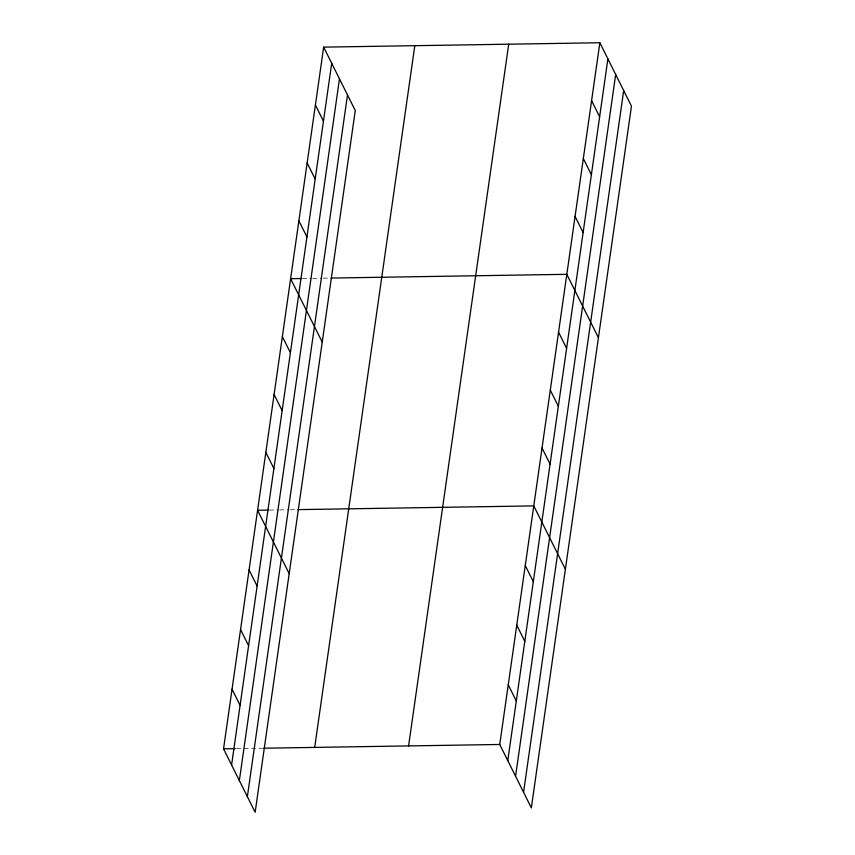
<?xml version="1.0" encoding="UTF-8"?>
<svg xmlns="http://www.w3.org/2000/svg" width="855" height="855" viewBox="0 0 855 855"><rect width="100%" height="100%" fill="white"/><g stroke="black" fill="none" stroke-linecap="round" stroke-linejoin="round"><path stroke-width="0.64" stroke-dasharray="4.28 3.21" d="M302.339 278.506L311.444 278.367M312.748 278.345L321.865 278.196M323.169 278.185L329.677 278.078M269.293 510.082L278.409 509.933M279.713 509.911L288.83 509.772M290.134 509.751L296.642 509.644M236.557 748.649L262.603 748.232"/><path stroke-width="1.28" d="M323.66 47.132L355.263 110.53L255.143 812.25L223.54 748.852L323.66 47.132L599.857 42.75L631.46 106.148L531.34 807.868L499.737 744.47L599.857 42.75M231.587 765.001L331.708 63.281M239.357 780.594L339.478 78.874M247.373 796.657L347.493 94.937M314.683 747.409L414.803 45.678M408.583 745.923L508.714 44.193M507.785 760.629L607.905 58.899M515.565 776.222L615.686 74.492M523.57 792.286L623.69 90.555M301.035 278.527L290.615 278.698L322.228 342.096M330.981 278.057L566.812 274.316L598.425 337.714M267.989 510.104L257.579 510.264L289.182 573.662M297.946 509.623L533.777 505.893L565.39 569.291M223.54 748.852L235.253 748.67M263.896 748.211L499.737 744.47M591.596 100.644L599.644 116.793M583.334 158.538L591.393 174.687M575.073 216.422L583.131 232.581M558.55 332.21L566.609 348.359M550.299 390.104L558.347 406.253M542.038 447.999L550.086 464.147M315.399 105.015L323.447 121.175M525.269 565.54L533.317 581.689M307.137 162.91L315.185 179.058M516.751 625.176L524.81 641.336M298.876 220.804L306.934 236.953M508.244 684.823L516.292 700.982M282.353 336.592L290.411 352.741M274.092 394.476L282.15 410.635M265.841 452.37L273.889 468.519M249.062 569.911L257.12 586.06M240.554 629.558L248.613 645.707M232.047 689.205L240.095 705.354"/></g></svg>
